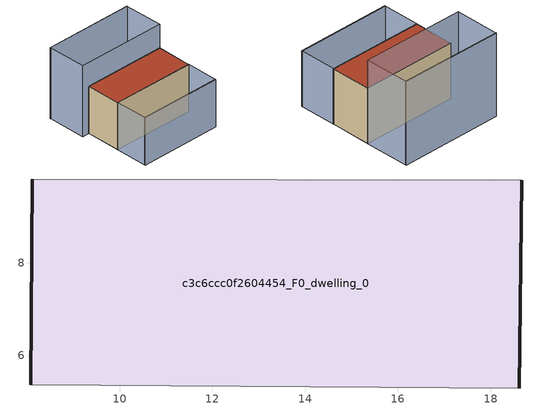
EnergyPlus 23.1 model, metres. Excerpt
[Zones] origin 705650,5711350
c3c6ccc0f2604454_F0_dwelling_0
 floor ground (EU_floor_Construction): 18.62,5.3 18.67,9.78 8.11,9.81 8.08,5.37 z0
 wall outside (EU_wall_Construction): 8.08,5.37 8.11,9.81 / 18.67,9.78 18.62,5.3 z0:6
 wall adiabatic (EU_wall_Construction): 18.62,5.3 8.08,5.37 / 8.11,9.81 18.67,9.78 z0:6
 roof outside (EU_roof_Construction): 18.67,9.78 18.62,5.3 8.08,5.37 8.11,9.81 z6
shading: 8.07,1.29 18.6,1.28 / 8.07,1.24 8.08,5.37 / 8.08,5.37 18.62,5.34 / 18.62,5.34 18.61,1.21 / 18.61,1.21 8.07,1.24 z0:6; 18.66,14.68 7.2,14.68 / 7.22,9.8 7.23,14.76 / 7.23,14.76 18.68,14.73 / 18.68,14.73 18.67,9.78 / 18.67,9.78 7.22,9.8 z0:9
[Building]
EU S2 Campaign: North Axis=0; Terrain=City; Solar Distribution=FullExterior
[Site:Location]
London: Latitude=51.5; Longitude=-0.5; Time Zone=0; Elevation=25
[SizingPeriod:WeatherFileDays]
AnnualSizingPeriod: Begin Month=1; Begin Day of Month=1; End Month=12; End Day of Month=31; Day of Week for Start Day=Monday; Use Weather File Daylight Saving Period=No; Use Weather File Rain and Snow Indicators=No
[MATERIAL]
EU_InternalMass_Material: Roughness=MediumRough; Thickness=0.1; Conductivity=1; Density=1800; Specific Heat=900; Thermal Absorptance=0.9; Solar Absorptance=0.7; Visible Absorptance=0.7
[MATERIAL:NOMASS] Roughness=MediumRough; Thermal Absorptance=0.9; Solar Absorptance=0.7; Visible Absorptance=0.7
Name | Thermal Resistance
EU_wall_NoMass | 0.724719
EU_roof_NoMass | 2.98947
EU_floor_NoMass | 2.39157
[CONSTRUCTION]
EU_wall_Construction: EU_wall_NoMass
EU_roof_Construction: EU_roof_NoMass
EU_floor_Construction: EU_floor_NoMass
EU_InternalMass_Construction: EU_InternalMass_Material
[ZONE]
c3c6ccc0f2604454_F0_dwelling_0: Type=1; Multiplier=1; Ceiling Height=autocalculate; Volume=282.051; Floor Area=autocalculate; Part of Total Floor Area=Yes
[INTERNALMASS]
c3c6ccc0f2604454_F0_dwelling_0_EU_InternalMass: Construction=EU_InternalMass_Construction; Zone or ZoneList=c3c6ccc0f2604454_F0_dwelling_0; Surface Area=47.0085
[OTHEREQUIPMENT]
EU_Step8_InternalGain_c3c6ccc0f2604454_F0_dwelling_0_f000: Fuel Type=Electricity; Zone or ZoneList or Space or SpaceList=c3c6ccc0f2604454_F0_dwelling_0; Schedule=EU_Step8_GainSchedule_c3c6ccc0f2604454_F0_dwelling_0_f000; Design Level Calculation Method=Watts/Area; Power per Zone Floor Area=1; Fraction Latent=0; Fraction Radiant=0; Fraction Lost=0; Carbon Dioxide Generation Rate=0; EndUse Subcategory=EU_Step8_InternalGains
[ZONEVENTILATION:DESIGNFLOWRATE]
EU_ConstantAir_c3c6ccc0f2604454_F0_dwelling_0: Zone or ZoneList or Space or SpaceList=c3c6ccc0f2604454_F0_dwelling_0; Schedule=EU_AlwaysOn; Design Flow Rate Calculation Method=AirChanges/Hour; Air Changes per Hour=0.418135; Ventilation Type=Natural; Fan Pressure Rise=0; Fan Total Efficiency=1; Constant Term Coefficient=1; Temperature Term Coefficient=0; Velocity Term Coefficient=0; Velocity Squared Term Coefficient=0; Minimum Indoor Temperature=-100; Maximum Indoor Temperature=100; Delta Temperature=-100; Minimum Outdoor Temperature=-100; Maximum Outdoor Temperature=100; Maximum Wind Speed=40
[HVACTEMPLATE:THERMOSTAT]
EU_HeatOnly_c3c6ccc0f2604454_F0_dwelling_0: Constant Heating Setpoint=20; Constant Cooling Setpoint=50
[HVACTEMPLATE:ZONE:IDEALLOADSAIRSYSTEM]
c3c6ccc0f2604454_F0_dwelling_0: Template Thermostat=EU_HeatOnly_c3c6ccc0f2604454_F0_dwelling_0; System Availability Schedule=EU_AlwaysOn; Maximum Heating Supply Air Temperature=50; Minimum Cooling Supply Air Temperature=13; Maximum Heating Supply Air Humidity Ratio=0.0156; Minimum Cooling Supply Air Humidity Ratio=0.0077; Heating Limit=NoLimit; Cooling Limit=NoLimit; Heating Availability Schedule=EU_AlwaysOn; Cooling Availability Schedule=EU_CoolingOff; Dehumidification Control Type=ConstantSensibleHeatRatio; Cooling Sensible Heat Ratio=0.7; Dehumidification Setpoint=60; Humidification Control Type=None; Humidification Setpoint=30; Outdoor Air Method=None; Outdoor Air Flow Rate per Person=0.00944; Outdoor Air Flow Rate per Zone Floor Area=0; Outdoor Air Flow Rate per Zone=0; Demand Controlled Ventilation Type=None; Outdoor Air Economizer Type=NoEconomizer; Heat Recovery Type=None; Sensible Heat Recovery Effectiveness=0.7; Latent Heat Recovery Effectiveness=0.65
[SIZING:ZONE]
c3c6ccc0f2604454_F0_dwelling_0: Zone Cooling Design Supply Air Temperature Input Method=SupplyAirTemperature; Zone Cooling Design Supply Air Temperature=13; Zone Heating Design Supply Air Temperature Input Method=SupplyAirTemperature; Zone Heating Design Supply Air Temperature=50; Zone Cooling Design Supply Air Humidity Ratio=0.008; Zone Heating Design Supply Air Humidity Ratio=0.008; Cooling Design Air Flow Method=DesignDay; Cooling Design Air Flow Rate=0; Cooling Minimum Air Flow per Zone Floor Area=0.000762; Cooling Minimum Air Flow=0; Cooling Minimum Air Flow Fraction=0.2; Heating Design Air Flow Method=DesignDay; Heating Design Air Flow Rate=0; Heating Maximum Air Flow per Zone Floor Area=0.002032; Heating Maximum Air Flow=0.141576; Heating Maximum Air Flow Fraction=0.3; Account for Dedicated Outdoor Air System=No; Dedicated Outdoor Air System Control Strategy=NeutralSupplyAir; Dedicated Outdoor Air Low Setpoint Temperature for Design=autosize; Dedicated Outdoor Air High Setpoint Temperature for Design=autosize; Zone Load Sizing Method=Sensible Load Only No Latent Load; Zone Latent Cooling Design Supply Air Humidity Ratio Input Method=HumidityRatioDifference; Zone Cooling Design Supply Air Humidity Ratio Difference=0.005; Zone Latent Heating Design Supply Air Humidity Ratio Input Method=HumidityRatioDifference; Zone Humidification Design Supply Air Humidity Ratio Difference=0.005
[SCHEDULE:CONSTANT]
Name | Hourly Value
EU_AlwaysOn | 1
EU_CoolingOff | 0
[SCHEDULE:FILE]
EU_Step8_GainSchedule_c3c6ccc0f2604454_F0_dwelling_0_f000: File=../../schedules/c3c6ccc0f2604454/c3c6ccc0f2604454_F0_dwelling_0_f000_gain.csv; Column Number=1; Rows to Skip at Top=0; Number of Hours of Data=8760; Column Separator=Comma; Interpolate to Timestep=No; Minutes per Item=60; Adjust Schedule for Daylight Savings=Yes
